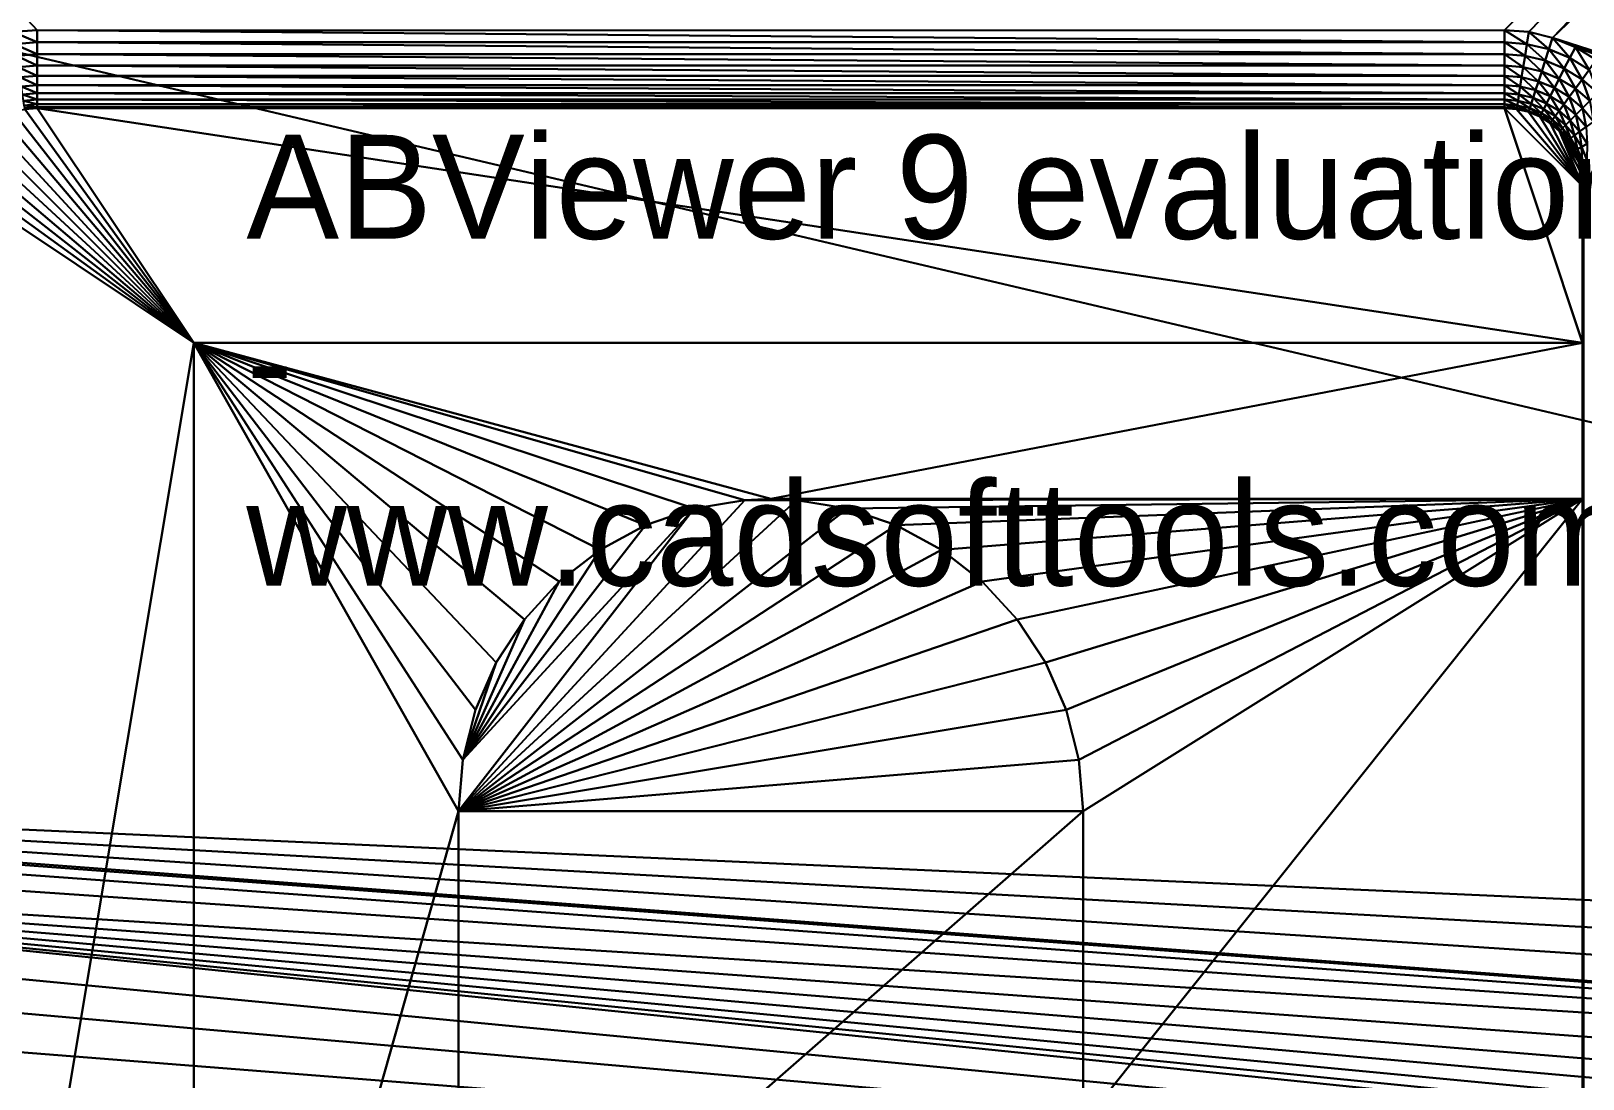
# Model space of a CAD drawing. Header units: millimetres. Extents: x 19.3 to 105.6, y 153.8 to 217.3.
# Drawn here: x 45.87 to 61.66, y 165.36 to 176.01 of the extents above; entities that cross this region are included whole.
import ezdxf

# ---------------------------------------------------------------- set-up
doc = ezdxf.new("R2010")
doc.units = ezdxf.units.MM
doc.layers.get('0').update_dxf_attribs({"color": 132, "linetype": 'CONTINUOUS'})

# ---------------------------------------------------------------- blocks, each defined once
blk = doc.blocks.new('ABViewer')
at = {"color": 0, "insert": (0, 0), "char_height": 0.05, "width": 0.5, "attachment_point": 1}
blk.add_mtext('ABViewer 9 evaluation - www.cadsofttools.com', dxfattribs=at)

msp = doc.modelspace()

# ---------------------------------------------------------------- linework, layer by layer
at = {"invisible_edges": 16}
for points in [[(37.635, 205.326, 21.431), (88.093, 167.419, 21.431), (37.68, 205.862, 21.431)], [(89.982, 202.713, 21.431), (37.68, 205.862, 21.431), (88.956, 168.057, 21.431)], [(37.68, 205.862, 21.431), (88.093, 167.419, 21.431), (88.497, 167.775, 21.431)], [(37.68, 205.862, 21.431), (88.497, 167.775, 21.431), (88.956, 168.057, 21.431)], [(37.635, 205.326, 21.431), (37.499, 204.804, 21.431), (88.093, 167.419, 21.431)], [(88.093, 167.419, 21.431), (37.499, 204.804, 21.431), (37.277, 204.314, 21.431)], [(87.755, 167, 21.431), (37.277, 204.314, 21.431), (36.976, 203.868, 21.431)], [(88.093, 167.419, 21.431), (37.277, 204.314, 21.431), (87.755, 167, 21.431)], [(36.603, 203.479, 21.431), (87.313, 166.022, 21.431), (36.976, 203.868, 21.431)], [(87.755, 167, 21.431), (36.976, 203.868, 21.431), (87.492, 166.53, 21.431)], [(87.492, 166.53, 21.431), (36.976, 203.868, 21.431), (87.313, 166.022, 21.431)], [(36.17, 203.159, 21.431), (87.313, 166.022, 21.431), (36.603, 203.479, 21.431)], [(36.17, 203.159, 21.431), (35.689, 202.916, 21.431), (87.313, 166.022, 21.431)], [(87.313, 166.022, 21.431), (35.689, 202.916, 21.431), (35.174, 202.758, 21.431)], [(87.313, 166.022, 21.431), (35.174, 202.758, 21.431), (20.093, 181.83, 21.431)], [(60.858, 176.023, 19.044), (86.942, 202.562, 19.044), (61.106, 176.004, 19.044)], [(61.106, 176.004, 19.044), (86.942, 202.562, 19.044), (61.348, 175.946, 19.044)], [(87.55, 202.028, 19.044), (61.348, 175.946, 19.044), (86.942, 202.562, 19.044)], [(88.238, 201.604, 19.044), (61.348, 175.946, 19.044), (87.55, 202.028, 19.044)], [(88.238, 201.604, 19.044), (86.434, 167.893, 19.044), (61.348, 175.946, 19.044)], [(22.887, 200.623, 19.044), (45.935, 176.023, 19.044), (45.687, 176.004, 19.044)], [(34.64, 168.394, 21.431), (87.313, 166.022, 21.431), (20.093, 181.83, 21.431)], [(45.935, 176.023, 19.044), (45.935, 175.899, 19.034), (45.687, 176.004, 19.044)], [(45.687, 176.004, 19.044), (45.935, 175.899, 19.034), (45.706, 175.881, 19.034)], [(60.858, 175.899, 19.034), (45.935, 175.899, 19.034), (45.935, 176.023, 19.044)], [(60.858, 175.899, 19.034), (45.935, 176.023, 19.044), (60.858, 176.023, 19.044)], [(61.106, 176.004, 19.044), (61.087, 175.881, 19.034), (60.858, 176.023, 19.044)], [(60.858, 176.023, 19.044), (61.087, 175.881, 19.034), (60.858, 175.899, 19.034)], [(61.106, 176.004, 19.044), (61.31, 175.828, 19.034), (61.087, 175.881, 19.034)], [(61.348, 175.946, 19.044), (61.31, 175.828, 19.034), (61.106, 176.004, 19.044)], [(45.935, 175.899, 19.034), (45.935, 175.778, 19.005), (45.706, 175.881, 19.034)], [(45.706, 175.881, 19.034), (45.935, 175.778, 19.005), (45.725, 175.762, 19.005)], [(60.858, 175.778, 19.005), (45.935, 175.778, 19.005), (45.935, 175.899, 19.034)], [(60.858, 175.778, 19.005), (45.935, 175.899, 19.034), (60.858, 175.899, 19.034)], [(61.087, 175.881, 19.034), (61.068, 175.762, 19.005), (60.858, 175.899, 19.034)], [(60.858, 175.899, 19.034), (61.068, 175.762, 19.005), (60.858, 175.778, 19.005)], [(61.087, 175.881, 19.034), (61.273, 175.713, 19.005), (61.068, 175.762, 19.005)], [(61.31, 175.828, 19.034), (61.273, 175.713, 19.005), (61.087, 175.881, 19.034)], [(61.31, 175.828, 19.034), (61.467, 175.632, 19.005), (61.273, 175.713, 19.005)], [(61.348, 175.946, 19.044), (61.522, 175.74, 19.034), (61.31, 175.828, 19.034)], [(61.522, 175.74, 19.034), (61.467, 175.632, 19.005), (61.31, 175.828, 19.034)], [(61.348, 175.946, 19.044), (86.434, 167.893, 19.044), (86.04, 167.186, 19.044)], [(61.348, 175.946, 19.044), (86.04, 167.186, 19.044), (61.579, 175.85, 19.044)], [(61.579, 175.85, 19.044), (61.522, 175.74, 19.034), (61.348, 175.946, 19.044)], [(61.579, 175.85, 19.044), (61.718, 175.62, 19.034), (61.522, 175.74, 19.034)], [(86.04, 167.186, 19.044), (61.791, 175.72, 19.044), (61.579, 175.85, 19.044)], [(61.791, 175.72, 19.044), (61.718, 175.62, 19.034), (61.579, 175.85, 19.044)], [(45.935, 175.778, 19.005), (45.935, 175.663, 18.957), (45.725, 175.762, 19.005)], [(45.725, 175.762, 19.005), (45.935, 175.663, 18.957), (45.743, 175.648, 18.957)], [(60.858, 175.663, 18.957), (45.935, 175.663, 18.957), (45.935, 175.778, 19.005)], [(60.858, 175.663, 18.957), (45.935, 175.778, 19.005), (60.858, 175.778, 19.005)], [(61.068, 175.762, 19.005), (61.05, 175.648, 18.957), (60.858, 175.778, 19.005)], [(60.858, 175.778, 19.005), (61.05, 175.648, 18.957), (60.858, 175.663, 18.957)], [(61.068, 175.762, 19.005), (61.237, 175.603, 18.957), (61.05, 175.648, 18.957)], [(61.273, 175.713, 19.005), (61.237, 175.603, 18.957), (61.068, 175.762, 19.005)], [(61.273, 175.713, 19.005), (61.415, 175.529, 18.957), (61.237, 175.603, 18.957)], [(61.467, 175.632, 19.005), (61.415, 175.529, 18.957), (61.273, 175.713, 19.005)], [(61.522, 175.74, 19.034), (61.647, 175.522, 19.005), (61.467, 175.632, 19.005)], [(61.718, 175.62, 19.034), (61.647, 175.522, 19.005), (61.522, 175.74, 19.034)], [(45.935, 175.663, 18.957), (45.935, 175.557, 18.892), (45.743, 175.648, 18.957)], [(45.743, 175.648, 18.957), (45.935, 175.557, 18.892), (45.76, 175.543, 18.892)], [(45.935, 175.557, 18.892), (45.935, 175.462, 18.811), (45.76, 175.543, 18.892)], [(45.76, 175.543, 18.892), (45.935, 175.462, 18.811), (45.775, 175.45, 18.811)], [(60.858, 175.557, 18.892), (45.935, 175.557, 18.892), (45.935, 175.663, 18.957)], [(60.858, 175.557, 18.892), (45.935, 175.663, 18.957), (60.858, 175.663, 18.957)], [(60.858, 175.462, 18.811), (45.935, 175.462, 18.811), (45.935, 175.557, 18.892)], [(60.858, 175.462, 18.811), (45.935, 175.557, 18.892), (60.858, 175.557, 18.892)], [(61.05, 175.648, 18.957), (61.033, 175.543, 18.892), (60.858, 175.663, 18.957)], [(60.858, 175.663, 18.957), (61.033, 175.543, 18.892), (60.858, 175.557, 18.892)], [(61.033, 175.543, 18.892), (61.018, 175.45, 18.811), (60.858, 175.557, 18.892)], [(60.858, 175.557, 18.892), (61.018, 175.45, 18.811), (60.858, 175.462, 18.811)], [(61.033, 175.543, 18.892), (61.175, 175.412, 18.811), (61.018, 175.45, 18.811)], [(61.05, 175.648, 18.957), (61.204, 175.502, 18.892), (61.033, 175.543, 18.892)], [(61.204, 175.502, 18.892), (61.175, 175.412, 18.811), (61.033, 175.543, 18.892)], [(61.237, 175.603, 18.957), (61.204, 175.502, 18.892), (61.05, 175.648, 18.957)], [(61.237, 175.603, 18.957), (61.367, 175.435, 18.892), (61.204, 175.502, 18.892)], [(61.415, 175.529, 18.957), (61.367, 175.435, 18.892), (61.237, 175.603, 18.957)], [(61.415, 175.529, 18.957), (61.517, 175.343, 18.892), (61.367, 175.435, 18.892)], [(61.467, 175.632, 19.005), (61.579, 175.429, 18.957), (61.415, 175.529, 18.957)], [(61.579, 175.429, 18.957), (61.517, 175.343, 18.892), (61.415, 175.529, 18.957)], [(61.647, 175.522, 19.005), (61.579, 175.429, 18.957), (61.467, 175.632, 19.005)], [(61.647, 175.522, 19.005), (61.726, 175.304, 18.957), (61.579, 175.429, 18.957)], [(61.718, 175.62, 19.034), (61.807, 175.385, 19.005), (61.647, 175.522, 19.005)], [(61.807, 175.385, 19.005), (61.726, 175.304, 18.957), (61.647, 175.522, 19.005)], [(45.935, 175.462, 18.811), (45.935, 175.381, 18.716), (45.775, 175.45, 18.811)], [(45.775, 175.45, 18.811), (45.935, 175.381, 18.716), (45.787, 175.37, 18.716)], [(45.935, 175.381, 18.716), (45.935, 175.316, 18.61), (45.787, 175.37, 18.716)], [(45.787, 175.37, 18.716), (45.935, 175.316, 18.61), (45.798, 175.305, 18.61)], [(60.858, 175.381, 18.716), (45.935, 175.381, 18.716), (45.935, 175.462, 18.811)], [(60.858, 175.381, 18.716), (45.935, 175.462, 18.811), (60.858, 175.462, 18.811)], [(60.858, 175.316, 18.61), (45.935, 175.316, 18.61), (45.935, 175.381, 18.716)], [(60.858, 175.316, 18.61), (45.935, 175.381, 18.716), (60.858, 175.381, 18.716)], [(61.018, 175.45, 18.811), (61.006, 175.37, 18.716), (60.858, 175.462, 18.811)], [(60.858, 175.462, 18.811), (61.006, 175.37, 18.716), (60.858, 175.381, 18.716)], [(61.006, 175.37, 18.716), (60.996, 175.305, 18.61), (60.858, 175.381, 18.716)], [(60.858, 175.381, 18.716), (60.996, 175.305, 18.61), (60.858, 175.316, 18.61)], [(61.006, 175.37, 18.716), (61.13, 175.273, 18.61), (60.996, 175.305, 18.61)], [(61.018, 175.45, 18.811), (61.15, 175.335, 18.716), (61.006, 175.37, 18.716)], [(61.15, 175.335, 18.716), (61.13, 175.273, 18.61), (61.006, 175.37, 18.716)], [(61.175, 175.412, 18.811), (61.15, 175.335, 18.716), (61.018, 175.45, 18.811)], [(61.175, 175.412, 18.811), (61.287, 175.278, 18.716), (61.15, 175.335, 18.716)], [(61.204, 175.502, 18.892), (61.324, 175.35, 18.811), (61.175, 175.412, 18.811)], [(61.324, 175.35, 18.811), (61.287, 175.278, 18.716), (61.175, 175.412, 18.811)], [(61.367, 175.435, 18.892), (61.324, 175.35, 18.811), (61.204, 175.502, 18.892)], [(61.367, 175.435, 18.892), (61.461, 175.266, 18.811), (61.324, 175.35, 18.811)], [(61.517, 175.343, 18.892), (61.461, 175.266, 18.811), (61.367, 175.435, 18.892)], [(61.579, 175.429, 18.957), (61.651, 175.229, 18.892), (61.517, 175.343, 18.892)], [(61.726, 175.304, 18.957), (61.651, 175.229, 18.892), (61.579, 175.429, 18.957)], [(45.69, 175.191, 4.763), (45.811, 175.22, 4.763), (47.529, 172.842, 4.763)], [(45.935, 175.316, 18.61), (45.935, 175.269, 18.495), (45.798, 175.305, 18.61)], [(45.798, 175.305, 18.61), (45.935, 175.269, 18.495), (45.805, 175.258, 18.495)], [(45.935, 175.269, 18.495), (45.935, 175.24, 18.374), (45.805, 175.258, 18.495)], [(45.805, 175.258, 18.495), (45.935, 175.24, 18.374), (45.81, 175.23, 18.374)], [(45.935, 175.24, 18.374), (45.935, 175.23, 18.25), (45.81, 175.23, 18.374)], [(45.81, 175.23, 18.374), (45.935, 175.23, 18.25), (45.811, 175.22, 18.25)], [(47.529, 172.842, 4.763), (45.811, 175.22, 4.763), (45.935, 175.23, 4.763)], [(45.811, 175.22, 4.763), (45.811, 175.22, 18.25), (45.935, 175.23, 18.25)], [(45.811, 175.22, 4.763), (45.935, 175.23, 18.25), (45.935, 175.23, 4.763)], [(60.858, 175.269, 18.495), (45.935, 175.269, 18.495), (45.935, 175.316, 18.61)], [(60.858, 175.269, 18.495), (45.935, 175.316, 18.61), (60.858, 175.316, 18.61)], [(60.858, 175.24, 18.374), (45.935, 175.24, 18.374), (45.935, 175.269, 18.495)], [(60.858, 175.24, 18.374), (45.935, 175.269, 18.495), (60.858, 175.269, 18.495)], [(60.858, 175.23, 18.25), (45.935, 175.23, 18.25), (45.935, 175.24, 18.374)], [(60.858, 175.23, 18.25), (45.935, 175.24, 18.374), (60.858, 175.24, 18.374)], [(47.529, 172.842, 4.763), (45.935, 175.23, 4.763), (61.652, 172.842, 4.763)], [(61.652, 172.842, 4.763), (45.935, 175.23, 4.763), (60.858, 175.23, 4.763)], [(45.935, 175.23, 18.25), (60.858, 175.23, 18.25), (45.935, 175.23, 4.763)], [(45.935, 175.23, 4.763), (60.858, 175.23, 18.25), (60.858, 175.23, 4.763)], [(60.996, 175.305, 18.61), (60.988, 175.258, 18.495), (60.858, 175.316, 18.61)], [(60.858, 175.316, 18.61), (60.988, 175.258, 18.495), (60.858, 175.269, 18.495)], [(60.988, 175.258, 18.495), (60.984, 175.23, 18.374), (60.858, 175.269, 18.495)], [(60.858, 175.269, 18.495), (60.984, 175.23, 18.374), (60.858, 175.24, 18.374)], [(60.984, 175.23, 18.374), (60.982, 175.22, 18.25), (60.858, 175.24, 18.374)], [(60.858, 175.24, 18.374), (60.982, 175.22, 18.25), (60.858, 175.23, 18.25)], [(61.652, 172.842, 4.763), (60.858, 175.23, 4.763), (61.652, 174.436, 4.763)], [(61.652, 174.436, 4.763), (60.858, 175.23, 4.763), (60.982, 175.22, 4.763)], [(60.858, 175.23, 4.763), (60.858, 175.23, 18.25), (60.982, 175.22, 18.25)], [(60.858, 175.23, 4.763), (60.982, 175.22, 18.25), (60.982, 175.22, 4.763)], [(60.984, 175.23, 18.374), (61.103, 175.191, 18.25), (60.982, 175.22, 18.25)], [(61.652, 174.436, 4.763), (60.982, 175.22, 4.763), (61.103, 175.191, 4.763)], [(60.982, 175.22, 4.763), (60.982, 175.22, 18.25), (61.103, 175.191, 18.25)], [(60.982, 175.22, 4.763), (61.103, 175.191, 18.25), (61.103, 175.191, 4.763)], [(60.988, 175.258, 18.495), (61.106, 175.2, 18.374), (60.984, 175.23, 18.374)], [(61.106, 175.2, 18.374), (61.103, 175.191, 18.25), (60.984, 175.23, 18.374)], [(60.996, 175.305, 18.61), (61.115, 175.228, 18.495), (60.988, 175.258, 18.495)], [(61.115, 175.228, 18.495), (61.106, 175.2, 18.374), (60.988, 175.258, 18.495)], [(61.13, 175.273, 18.61), (61.115, 175.228, 18.495), (60.996, 175.305, 18.61)], [(61.106, 175.2, 18.374), (61.218, 175.143, 18.25), (61.103, 175.191, 18.25)], [(61.115, 175.228, 18.495), (61.223, 175.152, 18.374), (61.106, 175.2, 18.374)], [(61.223, 175.152, 18.374), (61.218, 175.143, 18.25), (61.106, 175.2, 18.374)], [(61.13, 175.273, 18.61), (61.236, 175.178, 18.495), (61.115, 175.228, 18.495)], [(61.236, 175.178, 18.495), (61.223, 175.152, 18.374), (61.115, 175.228, 18.495)], [(61.15, 175.335, 18.716), (61.258, 175.22, 18.61), (61.13, 175.273, 18.61)], [(61.258, 175.22, 18.61), (61.236, 175.178, 18.495), (61.13, 175.273, 18.61)], [(61.287, 175.278, 18.716), (61.258, 175.22, 18.61), (61.15, 175.335, 18.716)], [(61.258, 175.22, 18.61), (61.347, 175.11, 18.495), (61.236, 175.178, 18.495)], [(61.287, 175.278, 18.716), (61.375, 175.148, 18.61), (61.258, 175.22, 18.61)], [(61.375, 175.148, 18.61), (61.347, 175.11, 18.495), (61.258, 175.22, 18.61)], [(61.324, 175.35, 18.811), (61.414, 175.201, 18.716), (61.287, 175.278, 18.716)], [(61.414, 175.201, 18.716), (61.375, 175.148, 18.61), (61.287, 175.278, 18.716)], [(61.461, 175.266, 18.811), (61.414, 175.201, 18.716), (61.324, 175.35, 18.811)], [(61.414, 175.201, 18.716), (61.48, 175.058, 18.61), (61.375, 175.148, 18.61)], [(61.461, 175.266, 18.811), (61.526, 175.104, 18.716), (61.414, 175.201, 18.716)], [(61.526, 175.104, 18.716), (61.48, 175.058, 18.61), (61.414, 175.201, 18.716)], [(61.517, 175.343, 18.892), (61.584, 175.162, 18.811), (61.461, 175.266, 18.811)], [(61.584, 175.162, 18.811), (61.526, 175.104, 18.716), (61.461, 175.266, 18.811)], [(61.651, 175.229, 18.892), (61.584, 175.162, 18.811), (61.517, 175.343, 18.892)], [(61.651, 175.229, 18.892), (61.688, 175.039, 18.811), (61.584, 175.162, 18.811)], [(61.726, 175.304, 18.957), (61.765, 175.095, 18.892), (61.651, 175.229, 18.892)], [(61.765, 175.095, 18.892), (61.688, 175.039, 18.811), (61.651, 175.229, 18.892)], [(45.374, 174.997, 4.763), (45.469, 175.078, 4.763), (47.529, 172.842, 4.763)], [(47.529, 172.842, 4.763), (45.469, 175.078, 4.763), (45.575, 175.143, 4.763)], [(47.529, 172.842, 4.763), (45.575, 175.143, 4.763), (45.69, 175.191, 4.763)], [(61.103, 175.191, 4.763), (61.218, 175.143, 4.763), (61.652, 174.436, 4.763)], [(61.103, 175.191, 4.763), (61.103, 175.191, 18.25), (61.218, 175.143, 18.25)], [(61.103, 175.191, 4.763), (61.218, 175.143, 18.25), (61.218, 175.143, 4.763)], [(61.223, 175.152, 18.374), (61.324, 175.078, 18.25), (61.218, 175.143, 18.25)], [(61.218, 175.143, 4.763), (61.324, 175.078, 4.763), (61.652, 174.436, 4.763)], [(61.218, 175.143, 4.763), (61.218, 175.143, 18.25), (61.324, 175.078, 18.25)], [(61.218, 175.143, 4.763), (61.324, 175.078, 18.25), (61.324, 175.078, 4.763)], [(61.236, 175.178, 18.495), (61.33, 175.086, 18.374), (61.223, 175.152, 18.374)], [(61.33, 175.086, 18.374), (61.324, 175.078, 18.25), (61.223, 175.152, 18.374)], [(61.347, 175.11, 18.495), (61.33, 175.086, 18.374), (61.236, 175.178, 18.495)], [(61.33, 175.086, 18.374), (61.419, 174.997, 18.25), (61.324, 175.078, 18.25)], [(61.652, 174.436, 4.763), (61.324, 175.078, 4.763), (61.419, 174.997, 4.763)], [(61.324, 175.078, 4.763), (61.324, 175.078, 18.25), (61.419, 174.997, 18.25)], [(61.324, 175.078, 4.763), (61.419, 174.997, 18.25), (61.419, 174.997, 4.763)], [(61.347, 175.11, 18.495), (61.426, 175.004, 18.374), (61.33, 175.086, 18.374)], [(61.426, 175.004, 18.374), (61.419, 174.997, 18.25), (61.33, 175.086, 18.374)], [(61.375, 175.148, 18.61), (61.447, 175.025, 18.495), (61.347, 175.11, 18.495)], [(61.447, 175.025, 18.495), (61.426, 175.004, 18.374), (61.347, 175.11, 18.495)], [(61.48, 175.058, 18.61), (61.447, 175.025, 18.495), (61.375, 175.148, 18.61)], [(61.48, 175.058, 18.61), (61.531, 174.925, 18.495), (61.447, 175.025, 18.495)], [(61.526, 175.104, 18.716), (61.57, 174.953, 18.61), (61.48, 175.058, 18.61)], [(61.57, 174.953, 18.61), (61.531, 174.925, 18.495), (61.48, 175.058, 18.61)], [(61.584, 175.162, 18.811), (61.623, 174.992, 18.716), (61.526, 175.104, 18.716)], [(61.623, 174.992, 18.716), (61.57, 174.953, 18.61), (61.526, 175.104, 18.716)], [(61.688, 175.039, 18.811), (61.623, 174.992, 18.716), (61.584, 175.162, 18.811)], [(61.688, 175.039, 18.811), (61.7, 174.865, 18.716), (61.623, 174.992, 18.716)], [(47.529, 172.842, 4.763), (45.228, 174.796, 4.763), (45.293, 174.903, 4.763)], [(45.293, 174.903, 4.763), (45.374, 174.997, 4.763), (47.529, 172.842, 4.763)], [(61.426, 175.004, 18.374), (61.5, 174.903, 18.25), (61.419, 174.997, 18.25)], [(61.613, 174.681, 4.763), (61.419, 174.997, 4.763), (61.565, 174.796, 4.763)], [(61.565, 174.796, 4.763), (61.419, 174.997, 4.763), (61.5, 174.903, 4.763)], [(61.652, 174.436, 4.763), (61.419, 174.997, 4.763), (61.642, 174.56, 4.763)], [(61.642, 174.56, 4.763), (61.419, 174.997, 4.763), (61.613, 174.681, 4.763)], [(61.419, 174.997, 4.763), (61.419, 174.997, 18.25), (61.5, 174.903, 18.25)], [(61.419, 174.997, 4.763), (61.5, 174.903, 18.25), (61.5, 174.903, 4.763)], [(61.447, 175.025, 18.495), (61.508, 174.908, 18.374), (61.426, 175.004, 18.374)], [(61.508, 174.908, 18.374), (61.5, 174.903, 18.25), (61.426, 175.004, 18.374)], [(61.531, 174.925, 18.495), (61.508, 174.908, 18.374), (61.447, 175.025, 18.495)], [(61.508, 174.908, 18.374), (61.565, 174.796, 18.25), (61.5, 174.903, 18.25)], [(61.5, 174.903, 4.763), (61.5, 174.903, 18.25), (61.565, 174.796, 18.25)], [(61.5, 174.903, 4.763), (61.565, 174.796, 18.25), (61.565, 174.796, 4.763)], [(61.531, 174.925, 18.495), (61.574, 174.801, 18.374), (61.508, 174.908, 18.374)], [(61.574, 174.801, 18.374), (61.565, 174.796, 18.25), (61.508, 174.908, 18.374)], [(61.57, 174.953, 18.61), (61.6, 174.814, 18.495), (61.531, 174.925, 18.495)], [(61.6, 174.814, 18.495), (61.574, 174.801, 18.374), (61.531, 174.925, 18.495)], [(61.623, 174.992, 18.716), (61.642, 174.836, 18.61), (61.57, 174.953, 18.61)], [(61.642, 174.836, 18.61), (61.6, 174.814, 18.495), (61.57, 174.953, 18.61)], [(61.7, 174.865, 18.716), (61.642, 174.836, 18.61), (61.623, 174.992, 18.716)], [(47.529, 172.842, 4.763), (45.18, 174.681, 4.763), (45.228, 174.796, 4.763)], [(61.574, 174.801, 18.374), (61.613, 174.681, 18.25), (61.565, 174.796, 18.25)], [(61.565, 174.796, 4.763), (61.565, 174.796, 18.25), (61.613, 174.681, 18.25)], [(61.565, 174.796, 4.763), (61.613, 174.681, 18.25), (61.613, 174.681, 4.763)], [(61.6, 174.814, 18.495), (61.622, 174.684, 18.374), (61.574, 174.801, 18.374)], [(61.622, 174.684, 18.374), (61.613, 174.681, 18.25), (61.574, 174.801, 18.374)], [(61.642, 174.836, 18.61), (61.65, 174.693, 18.495), (61.6, 174.814, 18.495)], [(61.65, 174.693, 18.495), (61.622, 174.684, 18.374), (61.6, 174.814, 18.495)], [(61.7, 174.865, 18.716), (61.695, 174.708, 18.61), (61.642, 174.836, 18.61)], [(61.695, 174.708, 18.61), (61.65, 174.693, 18.495), (61.642, 174.836, 18.61)], [(45.151, 174.56, 4.763), (45.18, 174.681, 4.763), (47.529, 172.842, 4.763)], [(61.622, 174.684, 18.374), (61.642, 174.56, 18.25), (61.613, 174.681, 18.25)], [(61.613, 174.681, 4.763), (61.613, 174.681, 18.25), (61.642, 174.56, 18.25)], [(61.613, 174.681, 4.763), (61.642, 174.56, 18.25), (61.642, 174.56, 4.763)], [(61.65, 174.693, 18.495), (61.652, 174.562, 18.374), (61.622, 174.684, 18.374)], [(61.652, 174.562, 18.374), (61.642, 174.56, 18.25), (61.622, 174.684, 18.374)], [(61.695, 174.708, 18.61), (61.68, 174.566, 18.495), (61.65, 174.693, 18.495)], [(61.68, 174.566, 18.495), (61.652, 174.562, 18.374), (61.65, 174.693, 18.495)], [(61.68, 174.566, 18.495), (61.661, 174.436, 18.374), (61.652, 174.562, 18.374)], [(47.529, 172.842, 4.763), (45.142, 174.436, 4.763), (45.151, 174.56, 4.763)], [(47.529, 172.842, 4.763), (45.142, 158.567, 4.763), (45.142, 174.436, 4.763)], [(61.652, 174.562, 18.374), (61.652, 174.436, 18.25), (61.642, 174.56, 18.25)], [(61.642, 174.56, 4.763), (61.642, 174.56, 18.25), (61.652, 174.436, 18.25)], [(61.642, 174.56, 4.763), (61.652, 174.436, 18.25), (61.652, 174.436, 4.763)], [(61.661, 174.436, 18.374), (61.652, 174.436, 18.25), (61.652, 174.562, 18.374)], [(61.652, 172.842, 4.763), (61.652, 174.436, 4.763), (61.652, 172.842, 15.069)], [(61.652, 172.842, 15.069), (61.652, 174.436, 4.763), (61.652, 174.436, 18.25)], [(61.652, 172.842, 15.069), (61.652, 174.436, 18.25), (61.652, 171.255, 15.069)], [(61.652, 156.973, 18.25), (61.652, 164.905, 15.856), (61.652, 174.436, 18.25)], [(61.652, 174.436, 18.25), (61.652, 164.905, 15.856), (61.652, 171.255, 15.856)], [(61.652, 174.436, 18.25), (61.652, 171.255, 15.856), (61.652, 171.255, 15.069)], [(61.652, 156.973, 18.25), (61.652, 174.436, 18.25), (61.661, 174.436, 18.374)], [(61.652, 156.973, 18.25), (61.661, 174.436, 18.374), (61.661, 156.973, 18.374)], [(47.529, 158.567, 4.763), (45.142, 158.567, 4.763), (47.529, 172.842, 4.763)], [(47.529, 158.567, 4.763), (47.529, 172.842, 4.763), (47.529, 158.567, 15.069)], [(47.529, 158.567, 15.069), (47.529, 172.842, 4.763), (47.529, 172.842, 15.069)], [(61.652, 172.842, 15.069), (47.529, 172.842, 15.069), (61.652, 172.842, 4.763)], [(61.652, 172.842, 4.763), (47.529, 172.842, 15.069), (47.529, 172.842, 4.763)], [(53.134, 171.244, 15.069), (52.617, 171.158, 15.069), (47.529, 172.842, 15.069)], [(47.529, 172.842, 15.069), (52.617, 171.158, 15.069), (52.121, 170.987, 15.069)], [(47.529, 172.842, 15.069), (52.121, 170.987, 15.069), (51.66, 170.738, 15.069)], [(50.604, 169.591, 15.069), (50.394, 169.111, 15.069), (47.529, 172.842, 15.069)], [(53.134, 171.244, 15.069), (47.529, 172.842, 15.069), (53.397, 171.255, 15.069)], [(53.397, 171.255, 15.069), (47.529, 172.842, 15.069), (61.652, 172.842, 15.069)], [(51.66, 170.738, 15.069), (51.246, 170.416, 15.069), (47.529, 172.842, 15.069)], [(47.529, 172.842, 15.069), (51.246, 170.416, 15.069), (50.891, 170.03, 15.069)], [(47.529, 172.842, 15.069), (50.891, 170.03, 15.069), (50.604, 169.591, 15.069)], [(50.394, 169.111, 15.069), (50.265, 168.602, 15.069), (47.529, 172.842, 15.069)], [(47.529, 172.842, 15.069), (50.265, 168.602, 15.069), (50.222, 168.08, 15.069)], [(47.529, 172.842, 15.069), (50.222, 168.08, 15.069), (47.529, 158.567, 15.069)], [(53.397, 171.255, 15.069), (61.652, 172.842, 15.069), (61.652, 171.255, 15.069)], [(53.134, 171.244, 15.069), (53.397, 171.255, 15.069), (53.397, 171.255, 15.856)], [(53.134, 171.244, 19.044), (53.134, 171.244, 15.069), (53.397, 171.255, 15.856)], [(53.134, 171.244, 19.044), (53.397, 171.255, 15.856), (53.659, 171.244, 19.044)], [(53.659, 171.244, 19.044), (53.397, 171.255, 15.856), (53.659, 171.244, 15.856)], [(53.397, 171.255, 15.069), (61.652, 171.255, 15.069), (53.397, 171.255, 15.856)], [(53.397, 171.255, 15.856), (61.652, 171.255, 15.069), (61.652, 171.255, 15.856)], [(53.397, 171.255, 15.856), (61.652, 171.255, 15.856), (53.659, 171.244, 15.856)], [(53.659, 171.244, 15.856), (61.652, 171.255, 15.856), (54.176, 171.158, 15.856)], [(61.652, 171.255, 15.856), (54.672, 170.987, 15.856), (54.176, 171.158, 15.856)], [(61.652, 171.255, 15.856), (55.133, 170.738, 15.856), (54.672, 170.987, 15.856)], [(55.547, 170.416, 15.856), (55.133, 170.738, 15.856), (61.652, 171.255, 15.856)], [(61.652, 171.255, 15.856), (55.902, 170.03, 15.856), (55.547, 170.416, 15.856)], [(61.652, 171.255, 15.856), (56.189, 169.591, 15.856), (55.902, 170.03, 15.856)], [(56.4, 169.111, 15.856), (56.189, 169.591, 15.856), (61.652, 171.255, 15.856)], [(56.528, 168.602, 15.856), (56.4, 169.111, 15.856), (61.652, 171.255, 15.856)], [(61.652, 171.255, 15.856), (56.572, 168.08, 15.856), (56.528, 168.602, 15.856)], [(61.652, 164.905, 15.856), (56.572, 164.905, 15.856), (61.652, 171.255, 15.856)], [(61.652, 171.255, 15.856), (56.572, 164.905, 15.856), (56.572, 168.08, 15.856)], [(50.222, 168.08, 19.044), (52.617, 171.158, 19.044), (53.134, 171.244, 19.044)], [(53.134, 171.244, 19.044), (53.659, 171.244, 19.044), (50.222, 168.08, 19.044)], [(50.222, 168.08, 19.044), (53.659, 171.244, 19.044), (54.176, 171.158, 19.044)], [(50.265, 168.602, 19.044), (52.617, 171.158, 19.044), (50.222, 168.08, 19.044)], [(50.222, 168.08, 19.044), (54.176, 171.158, 19.044), (54.672, 170.987, 19.044)], [(50.265, 168.602, 19.044), (52.121, 170.987, 19.044), (52.617, 171.158, 19.044)], [(52.121, 170.987, 19.044), (52.121, 170.987, 15.069), (52.617, 171.158, 15.069)], [(52.121, 170.987, 19.044), (52.617, 171.158, 15.069), (52.617, 171.158, 19.044)], [(52.617, 171.158, 19.044), (52.617, 171.158, 15.069), (53.134, 171.244, 15.069)], [(52.617, 171.158, 19.044), (53.134, 171.244, 15.069), (53.134, 171.244, 19.044)], [(53.659, 171.244, 19.044), (54.176, 171.158, 15.856), (54.176, 171.158, 19.044)], [(53.659, 171.244, 19.044), (53.659, 171.244, 15.856), (54.176, 171.158, 15.856)], [(54.176, 171.158, 19.044), (54.176, 171.158, 15.856), (54.672, 170.987, 15.856)], [(54.176, 171.158, 19.044), (54.672, 170.987, 15.856), (54.672, 170.987, 19.044)], [(54.672, 170.987, 19.044), (55.133, 170.738, 19.044), (50.222, 168.08, 19.044)], [(50.265, 168.602, 19.044), (51.66, 170.738, 19.044), (52.121, 170.987, 19.044)], [(51.66, 170.738, 19.044), (51.66, 170.738, 15.069), (52.121, 170.987, 15.069)], [(51.66, 170.738, 19.044), (52.121, 170.987, 15.069), (52.121, 170.987, 19.044)], [(54.672, 170.987, 19.044), (54.672, 170.987, 15.856), (55.133, 170.738, 15.856)], [(54.672, 170.987, 19.044), (55.133, 170.738, 15.856), (55.133, 170.738, 19.044)], [(50.222, 168.08, 19.044), (55.133, 170.738, 19.044), (55.547, 170.416, 19.044)], [(51.246, 170.416, 19.044), (51.66, 170.738, 19.044), (50.265, 168.602, 19.044)], [(51.246, 170.416, 19.044), (51.246, 170.416, 15.069), (51.66, 170.738, 15.069)], [(51.246, 170.416, 19.044), (51.66, 170.738, 15.069), (51.66, 170.738, 19.044)], [(55.133, 170.738, 19.044), (55.133, 170.738, 15.856), (55.547, 170.416, 15.856)], [(55.133, 170.738, 19.044), (55.547, 170.416, 15.856), (55.547, 170.416, 19.044)], [(50.222, 168.08, 19.044), (55.547, 170.416, 19.044), (55.902, 170.03, 19.044)], [(50.265, 168.602, 19.044), (50.891, 170.03, 19.044), (51.246, 170.416, 19.044)], [(50.891, 170.03, 19.044), (50.891, 170.03, 15.069), (51.246, 170.416, 15.069)], [(50.891, 170.03, 19.044), (51.246, 170.416, 15.069), (51.246, 170.416, 19.044)], [(55.547, 170.416, 19.044), (55.547, 170.416, 15.856), (55.902, 170.03, 15.856)], [(55.547, 170.416, 19.044), (55.902, 170.03, 15.856), (55.902, 170.03, 19.044)], [(55.902, 170.03, 19.044), (56.189, 169.591, 19.044), (50.222, 168.08, 19.044)], [(50.265, 168.602, 19.044), (50.604, 169.591, 19.044), (50.891, 170.03, 19.044)], [(50.604, 169.591, 19.044), (50.604, 169.591, 15.069), (50.891, 170.03, 15.069)], [(50.604, 169.591, 19.044), (50.891, 170.03, 15.069), (50.891, 170.03, 19.044)], [(55.902, 170.03, 19.044), (55.902, 170.03, 15.856), (56.189, 169.591, 15.856)], [(55.902, 170.03, 19.044), (56.189, 169.591, 15.856), (56.189, 169.591, 19.044)], [(56.189, 169.591, 19.044), (56.4, 169.111, 19.044), (50.222, 168.08, 19.044)], [(50.394, 169.111, 19.044), (50.604, 169.591, 19.044), (50.265, 168.602, 19.044)], [(50.394, 169.111, 19.044), (50.394, 169.111, 15.069), (50.604, 169.591, 15.069)], [(50.394, 169.111, 19.044), (50.604, 169.591, 15.069), (50.604, 169.591, 19.044)], [(56.189, 169.591, 19.044), (56.189, 169.591, 15.856), (56.4, 169.111, 15.856)], [(56.189, 169.591, 19.044), (56.4, 169.111, 15.856), (56.4, 169.111, 19.044)], [(50.222, 168.08, 19.044), (56.4, 169.111, 19.044), (56.528, 168.602, 19.044)], [(50.265, 168.602, 19.044), (50.265, 168.602, 15.069), (50.394, 169.111, 15.069)], [(50.265, 168.602, 19.044), (50.394, 169.111, 15.069), (50.394, 169.111, 19.044)], [(56.4, 169.111, 19.044), (56.4, 169.111, 15.856), (56.528, 168.602, 15.856)], [(56.4, 169.111, 19.044), (56.528, 168.602, 15.856), (56.528, 168.602, 19.044)], [(50.222, 168.08, 19.044), (56.528, 168.602, 19.044), (56.572, 168.08, 19.044)], [(50.222, 168.08, 19.044), (50.222, 168.08, 15.069), (50.265, 168.602, 15.069)], [(50.222, 168.08, 19.044), (50.265, 168.602, 15.069), (50.265, 168.602, 19.044)], [(56.528, 168.602, 19.044), (56.528, 168.602, 15.856), (56.572, 168.08, 15.856)], [(56.528, 168.602, 19.044), (56.572, 168.08, 15.856), (56.572, 168.08, 19.044)], [(35.174, 168.326, 21.431), (87.313, 164.422, 21.431), (34.64, 168.394, 21.431)], [(34.64, 168.394, 21.431), (87.313, 164.422, 21.431), (87.222, 164.953, 21.431)], [(34.64, 168.394, 21.431), (87.222, 164.953, 21.431), (87.222, 165.491, 21.431)], [(87.222, 165.491, 21.431), (87.313, 166.022, 21.431), (34.64, 168.394, 21.431)], [(87.313, 164.422, 21.431), (35.174, 168.326, 21.431), (35.689, 168.168, 21.431)], [(35.689, 168.168, 21.431), (36.17, 167.926, 21.431), (87.313, 164.422, 21.431)], [(47.529, 158.567, 15.069), (50.222, 168.08, 15.069), (50.222, 162.517, 15.069)], [(50.222, 168.08, 19.044), (56.572, 168.08, 19.044), (50.222, 162.517, 19.044)], [(50.222, 162.517, 19.044), (56.572, 168.08, 19.044), (56.572, 162.517, 19.044)], [(50.222, 168.08, 15.069), (50.222, 168.08, 19.044), (50.222, 162.517, 15.069)], [(50.222, 162.517, 15.069), (50.222, 168.08, 19.044), (50.222, 162.517, 19.044)], [(56.572, 164.905, 15.856), (56.572, 162.517, 19.044), (56.572, 168.08, 15.856)], [(56.572, 168.08, 15.856), (56.572, 162.517, 19.044), (56.572, 168.08, 19.044)], [(87.313, 164.422, 21.431), (36.17, 167.926, 21.431), (36.603, 167.606, 21.431)], [(88.497, 162.669, 21.431), (88.093, 163.025, 21.431), (36.603, 167.606, 21.431)], [(36.603, 167.606, 21.431), (88.093, 163.025, 21.431), (87.755, 163.444, 21.431)], [(36.976, 167.217, 21.431), (89.456, 162.186, 21.431), (36.603, 167.606, 21.431)], [(36.603, 167.606, 21.431), (89.456, 162.186, 21.431), (88.956, 162.387, 21.431)], [(36.603, 167.606, 21.431), (88.956, 162.387, 21.431), (88.497, 162.669, 21.431)], [(87.313, 164.422, 21.431), (36.603, 167.606, 21.431), (87.492, 163.914, 21.431)], [(87.492, 163.914, 21.431), (36.603, 167.606, 21.431), (87.755, 163.444, 21.431)], [(36.976, 167.217, 21.431), (37.277, 166.771, 21.431), (89.456, 162.186, 21.431)], [(89.456, 162.186, 21.431), (37.277, 166.771, 21.431), (37.499, 166.28, 21.431)], [(37.499, 166.28, 21.431), (37.635, 165.759, 21.431), (89.456, 162.186, 21.431)], [(89.456, 162.186, 21.431), (37.635, 165.759, 21.431), (37.68, 165.222, 21.431)]]:
    msp.add_3dface(points, dxfattribs=at)

# ---------------------------------------------------------------- block references
at = {"xscale": 28.76375643412272, "yscale": 21.16667175292969}
msp.add_blockref('ABViewer', (48.063, 174.959, 10.716), dxfattribs=at)

doc.saveas('drawing.dxf')
